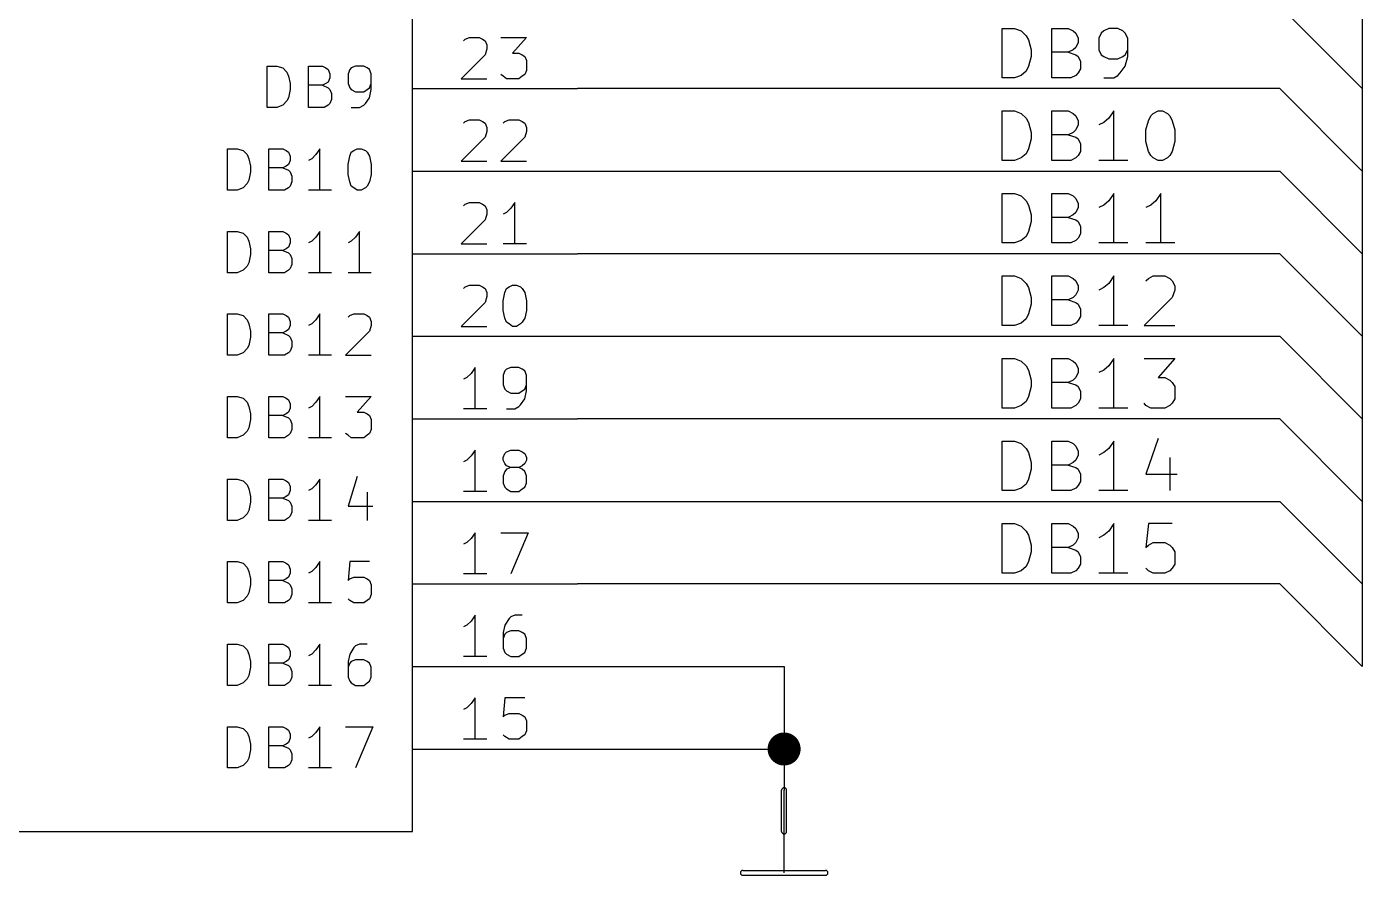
# Model space of a CAD drawing. Extents: x 12 to 829, y -582 to -12.
# Drawn here: x 91.01 to 132.08, y -113.11 to -87 of the extents above; entities that cross this region are included whole.
import ezdxf

# ---------------------------------------------------------------- set-up
doc = ezdxf.new("R2010")
doc.units = 0
doc.header["$MEASUREMENT"] = 0
doc.layers.add('BLACK', color=7, linetype='CONTINUOUS')

msp = doc.modelspace()

# ---------------------------------------------------------------- linework, layer by layer
at = {"layer": 'Black'}
for p, q in [((132.08, -33.02), (132.08, -106.68)), ((102.87, -111.76), (102.87, -45.72)), ((132.08, -68.58), (132.08, -104.14)), ((129.54, -86.36), (132.08, -88.9)), ((129.54, -86.36), (132.08, -88.9)), ((121.006, -88.5698), (121.006, -87.0458)), ((121.006, -87.0458), (121.387, -87.0458)), ((121.387, -87.0458), (121.59, -87.122)), ((122.53, -88.5698), (122.53, -87.0458)), ((122.53, -87.0458), (123.038, -87.0458)), ((123.038, -87.0458), (123.19, -87.122)), ((124.282, -87.0458), (124.13, -87.122)), ((124.562, -87.0458), (124.282, -87.0458)), ((124.714, -87.122), (124.562, -87.0458)), ((104.445, -87.4268), (104.496, -87.376)), ((104.496, -87.376), (104.623, -87.3252)), ((104.623, -87.3252), (104.927, -87.3252)), ((104.927, -87.3252), (105.029, -87.376)), ((105.029, -87.376), (105.105, -87.4268)), ((105.105, -87.4268), (105.156, -87.5538)), ((105.588, -87.3252), (106.375, -87.3252)), ((106.375, -87.3252), (105.943, -87.8078)), ((121.59, -87.122), (121.742, -87.2744)), ((121.742, -87.2744), (121.818, -87.4014)), ((121.818, -87.4014), (121.895, -87.7062)), ((123.19, -87.122), (123.266, -87.1982)), ((123.266, -87.1982), (123.342, -87.3506)), ((123.342, -87.4776), (123.266, -87.63)), ((123.342, -87.3506), (123.342, -87.4776)), ((124.054, -87.1982), (123.977, -87.3506)), ((123.977, -87.3506), (123.977, -87.7062)), ((124.13, -87.122), (124.054, -87.1982)), ((124.79, -87.1982), (124.714, -87.122)), ((124.866, -87.3506), (124.79, -87.1982)), ((124.866, -87.9094), (124.866, -87.3506)), ((105.105, -87.8586), (104.369, -88.5952)), ((105.156, -87.6808), (105.105, -87.8586)), ((105.156, -87.5538), (105.156, -87.6808)), ((105.943, -87.8078), (106.147, -87.8078)), ((106.147, -87.8078), (106.248, -87.8586)), ((106.248, -87.8586), (106.324, -87.9094)), ((121.895, -87.7062), (121.895, -87.9094)), ((123.038, -87.7824), (122.53, -87.7824)), ((123.19, -87.7062), (123.038, -87.7824)), ((123.038, -87.7824), (123.266, -87.8586)), ((123.266, -87.63), (123.19, -87.7062)), ((123.266, -87.8586), (123.342, -87.9094)), ((123.977, -87.7062), (124.054, -87.8586)), ((124.054, -87.8586), (124.13, -87.9094)), ((124.714, -87.9094), (124.79, -87.8586)), ((124.79, -87.8586), (124.866, -87.7062)), ((98.3996, -89.4842), (98.3996, -88.2142)), ((98.3996, -88.2142), (98.7044, -88.2142)), ((98.7044, -88.2142), (98.8822, -88.265)), ((98.8822, -88.265), (99.0092, -88.392)), ((99.6696, -89.4842), (99.6696, -88.2142)), ((99.6696, -88.2142), (100.101, -88.2142)), ((100.101, -88.2142), (100.203, -88.265)), ((100.203, -88.265), (100.279, -88.3158)), ((100.99, -88.265), (100.94, -88.3158)), ((101.117, -88.2142), (100.99, -88.265)), ((101.371, -88.2142), (101.117, -88.2142)), ((101.473, -88.265), (101.371, -88.2142)), ((101.549, -88.3158), (101.473, -88.265)), ((106.324, -87.9094), (106.375, -88.0364)), ((106.375, -88.0364), (106.375, -88.3412)), ((121.818, -88.2142), (121.742, -88.3666)), ((121.895, -87.9094), (121.818, -88.2142)), ((123.342, -87.9094), (123.419, -88.0618)), ((123.419, -88.2904), (123.342, -88.4174)), ((123.419, -88.0618), (123.419, -88.2904)), ((124.13, -87.9094), (124.282, -87.9856)), ((124.282, -87.9856), (124.562, -87.9856)), ((124.562, -87.9856), (124.714, -87.9094)), ((124.638, -88.4174), (124.79, -88.2142)), ((124.79, -88.2142), (124.866, -87.9094)), ((99.0092, -88.392), (99.06, -88.519)), ((99.06, -88.519), (99.1108, -88.7476)), ((100.279, -88.6968), (100.203, -88.7476)), ((100.279, -88.3158), (100.33, -88.4428)), ((100.33, -88.5698), (100.279, -88.6968)), ((100.33, -88.4428), (100.33, -88.5698)), ((100.94, -88.3158), (100.889, -88.4428)), ((100.889, -88.4428), (100.889, -88.7476)), ((101.6, -88.4428), (101.549, -88.3158)), ((101.6, -88.9254), (101.6, -88.4428)), ((104.369, -88.5952), (105.156, -88.5952)), ((105.664, -88.519), (105.588, -88.4682)), ((105.766, -88.5952), (105.664, -88.519)), ((106.147, -88.5952), (105.766, -88.5952)), ((106.248, -88.519), (106.147, -88.5952)), ((106.324, -88.4682), (106.248, -88.519)), ((106.375, -88.3412), (106.324, -88.4682)), ((121.387, -88.5698), (121.006, -88.5698)), ((121.59, -88.4936), (121.387, -88.5698)), ((121.742, -88.3666), (121.59, -88.4936)), ((123.114, -88.5698), (122.53, -88.5698)), ((123.266, -88.4936), (123.114, -88.5698)), ((123.342, -88.4174), (123.266, -88.4936)), ((124.13, -88.5698), (124.435, -88.5698)), ((124.435, -88.5698), (124.562, -88.4936)), ((124.562, -88.4936), (124.638, -88.4174)), ((99.1108, -88.9254), (99.06, -89.1794)), ((99.1108, -88.7476), (99.1108, -88.9254)), ((100.101, -88.7984), (99.6696, -88.7984)), ((100.203, -88.7476), (100.101, -88.7984)), ((100.101, -88.7984), (100.279, -88.8746)), ((100.279, -88.8746), (100.33, -88.9254)), ((100.33, -88.9254), (100.381, -89.0524)), ((100.381, -89.0524), (100.381, -89.2302)), ((100.889, -88.7476), (100.94, -88.8746)), ((100.94, -88.8746), (100.99, -88.9254)), ((100.99, -88.9254), (101.117, -89.0016)), ((101.117, -89.0016), (101.371, -89.0016)), ((101.371, -89.0016), (101.473, -88.9254)), ((101.473, -88.9254), (101.549, -88.8746)), ((101.549, -88.8746), (101.6, -88.7476)), ((101.549, -89.1794), (101.6, -88.9254)), ((102.87, -88.9), (107.95, -88.9)), ((129.54, -88.9), (107.95, -88.9)), ((129.54, -88.9), (132.08, -91.44)), ((129.54, -88.9), (132.08, -91.44)), ((98.7044, -89.4842), (98.3996, -89.4842)), ((98.8822, -89.408), (98.7044, -89.4842)), ((99.0092, -89.281), (98.8822, -89.408)), ((99.06, -89.1794), (99.0092, -89.281)), ((100.152, -89.4842), (99.6696, -89.4842)), ((100.279, -89.408), (100.152, -89.4842)), ((100.33, -89.3572), (100.279, -89.408)), ((100.381, -89.2302), (100.33, -89.3572)), ((100.99, -89.4842), (101.244, -89.4842)), ((101.244, -89.4842), (101.371, -89.408)), ((101.371, -89.408), (101.422, -89.3572)), ((101.422, -89.3572), (101.549, -89.1794)), ((104.445, -89.9668), (104.496, -89.916)), ((104.496, -89.916), (104.623, -89.8652)), ((104.623, -89.8652), (104.927, -89.8652)), ((104.927, -89.8652), (105.029, -89.916)), ((105.029, -89.916), (105.105, -89.9668)), ((105.664, -89.9668), (105.715, -89.916)), ((105.715, -89.916), (105.842, -89.8652)), ((105.842, -89.8652), (106.147, -89.8652)), ((106.147, -89.8652), (106.248, -89.916)), ((106.248, -89.916), (106.324, -89.9668)), ((121.006, -91.1098), (121.006, -89.5858)), ((121.006, -89.5858), (121.387, -89.5858)), ((121.387, -89.5858), (121.59, -89.662)), ((121.59, -89.662), (121.742, -89.8144)), ((121.742, -89.8144), (121.818, -89.9414)), ((121.818, -89.9414), (121.895, -90.2462)), ((122.53, -91.1098), (122.53, -89.5858)), ((122.53, -89.5858), (123.038, -89.5858)), ((123.038, -89.5858), (123.19, -89.662)), ((123.19, -89.662), (123.266, -89.7382)), ((123.266, -89.7382), (123.342, -89.8906)), ((123.342, -89.8906), (123.342, -90.0176)), ((124.13, -89.9414), (123.977, -90.0176)), ((124.282, -89.8144), (124.13, -89.9414)), ((124.435, -89.5858), (124.282, -89.8144)), ((124.435, -91.1098), (124.435, -89.5858)), ((125.425, -90.17), (125.501, -89.8906)), ((125.501, -89.8906), (125.578, -89.7382)), ((125.578, -89.7382), (125.654, -89.662)), ((125.654, -89.662), (125.806, -89.5858)), ((125.806, -89.5858), (125.933, -89.5858)), ((125.933, -89.5858), (126.086, -89.662)), ((126.086, -89.662), (126.162, -89.7382)), ((126.162, -89.7382), (126.238, -89.8906)), ((126.238, -89.8906), (126.314, -90.17)), ((105.105, -89.9668), (105.156, -90.0938)), ((105.156, -90.2208), (105.105, -90.3986)), ((105.156, -90.0938), (105.156, -90.2208)), ((106.324, -89.9668), (106.375, -90.0938)), ((106.375, -90.2208), (106.324, -90.3986)), ((106.375, -90.0938), (106.375, -90.2208)), ((121.895, -90.2462), (121.895, -90.4494)), ((123.038, -90.3224), (122.53, -90.3224)), ((123.19, -90.2462), (123.038, -90.3224)), ((123.038, -90.3224), (123.266, -90.3986)), ((123.266, -90.17), (123.19, -90.2462)), ((123.342, -90.0176), (123.266, -90.17)), ((125.425, -90.5256), (125.425, -90.17)), ((126.314, -90.17), (126.314, -90.5256)), ((97.1804, -92.0242), (97.1804, -90.7542)), ((97.1804, -90.7542), (97.4852, -90.7542)), ((97.4852, -90.7542), (97.663, -90.805)), ((98.4504, -92.0242), (98.4504, -90.7542)), ((98.4504, -90.7542), (98.8822, -90.7542)), ((98.8822, -90.7542), (98.9838, -90.805)), ((100.025, -90.7542), (99.8982, -90.932)), ((100.025, -92.0242), (100.025, -90.7542)), ((101.067, -90.805), (101.168, -90.7542)), ((101.168, -90.7542), (101.295, -90.7542)), ((101.295, -90.7542), (101.422, -90.805)), ((105.105, -90.3986), (104.369, -91.1352)), ((106.324, -90.3986), (105.588, -91.1352)), ((121.818, -90.7542), (121.742, -90.9066)), ((121.895, -90.4494), (121.818, -90.7542)), ((123.266, -90.3986), (123.342, -90.4494)), ((123.342, -90.4494), (123.419, -90.6018)), ((123.419, -90.6018), (123.419, -90.8304)), ((125.501, -90.8304), (125.425, -90.5256)), ((126.314, -90.5256), (126.238, -90.8304)), ((97.663, -90.805), (97.79, -90.932)), ((97.79, -90.932), (97.8408, -91.059)), ((97.8408, -91.059), (97.8916, -91.2876)), ((98.9838, -90.805), (99.06, -90.8558)), ((99.06, -90.8558), (99.1108, -90.9828)), ((99.1108, -91.1098), (99.06, -91.2368)), ((99.1108, -90.9828), (99.1108, -91.1098)), ((99.7712, -91.059), (99.6696, -91.1098)), ((99.8982, -90.932), (99.7712, -91.059)), ((100.889, -91.2368), (100.94, -90.9828)), ((100.94, -90.9828), (100.99, -90.8558)), ((100.99, -90.8558), (101.067, -90.805)), ((101.422, -90.805), (101.473, -90.8558)), ((101.473, -90.8558), (101.549, -90.9828)), ((101.549, -90.9828), (101.6, -91.2368)), ((104.369, -91.1352), (105.156, -91.1352)), ((105.588, -91.1352), (106.375, -91.1352)), ((121.387, -91.1098), (121.006, -91.1098)), ((121.59, -91.0336), (121.387, -91.1098)), ((121.742, -90.9066), (121.59, -91.0336)), ((123.114, -91.1098), (122.53, -91.1098)), ((123.266, -91.0336), (123.114, -91.1098)), ((123.342, -90.9574), (123.266, -91.0336)), ((123.419, -90.8304), (123.342, -90.9574)), ((124.866, -91.1098), (123.977, -91.1098)), ((125.578, -90.9574), (125.501, -90.8304)), ((125.654, -91.0336), (125.578, -90.9574)), ((125.806, -91.1098), (125.654, -91.0336)), ((125.933, -91.1098), (125.806, -91.1098)), ((126.086, -91.0336), (125.933, -91.1098)), ((126.162, -90.9574), (126.086, -91.0336)), ((126.238, -90.8304), (126.162, -90.9574)), ((97.8916, -91.4654), (97.8408, -91.7194)), ((97.8916, -91.2876), (97.8916, -91.4654)), ((98.8822, -91.3384), (98.4504, -91.3384)), ((98.9838, -91.2876), (98.8822, -91.3384)), ((98.8822, -91.3384), (99.06, -91.4146)), ((99.06, -91.2368), (98.9838, -91.2876)), ((99.06, -91.4146), (99.1108, -91.4654)), ((99.1108, -91.4654), (99.1616, -91.5924)), ((100.889, -91.5416), (100.889, -91.2368)), ((100.94, -91.7702), (100.889, -91.5416)), ((101.6, -91.5416), (101.549, -91.7702)), ((101.6, -91.2368), (101.6, -91.5416)), ((102.87, -91.44), (107.95, -91.44)), ((107.95, -91.44), (129.54, -91.44)), ((129.54, -91.44), (132.08, -93.98)), ((129.54, -91.44), (132.08, -93.98)), ((97.663, -91.948), (97.4852, -92.0242)), ((97.79, -91.821), (97.663, -91.948)), ((97.8408, -91.7194), (97.79, -91.821)), ((99.06, -91.948), (98.933, -92.0242)), ((99.1108, -91.8972), (99.06, -91.948)), ((99.1616, -91.7702), (99.1108, -91.8972)), ((99.1616, -91.5924), (99.1616, -91.7702)), ((100.99, -91.8972), (100.94, -91.7702)), ((101.067, -91.948), (100.99, -91.8972)), ((101.168, -92.0242), (101.067, -91.948)), ((101.422, -91.948), (101.295, -92.0242)), ((101.473, -91.8972), (101.422, -91.948)), ((101.549, -91.7702), (101.473, -91.8972)), ((97.4852, -92.0242), (97.1804, -92.0242)), ((98.933, -92.0242), (98.4504, -92.0242)), ((100.381, -92.0242), (99.6696, -92.0242)), ((101.295, -92.0242), (101.168, -92.0242)), ((104.496, -92.456), (104.623, -92.4052)), ((104.623, -92.4052), (104.927, -92.4052)), ((104.927, -92.4052), (105.029, -92.456)), ((106.02, -92.4052), (105.893, -92.583)), ((106.02, -93.6752), (106.02, -92.4052)), ((121.006, -93.6498), (121.006, -92.1258)), ((121.006, -92.1258), (121.387, -92.1258)), ((121.387, -92.1258), (121.59, -92.202)), ((121.59, -92.202), (121.742, -92.3544)), ((121.742, -92.3544), (121.818, -92.4814)), ((122.53, -93.6498), (122.53, -92.1258)), ((122.53, -92.1258), (123.038, -92.1258)), ((123.038, -92.1258), (123.19, -92.202)), ((123.19, -92.202), (123.266, -92.2782)), ((123.266, -92.2782), (123.342, -92.4306)), ((124.282, -92.3544), (124.13, -92.4814)), ((124.435, -92.1258), (124.282, -92.3544)), ((124.435, -93.6498), (124.435, -92.1258)), ((125.73, -92.3544), (125.578, -92.4814)), ((125.882, -92.1258), (125.73, -92.3544)), ((125.882, -93.6498), (125.882, -92.1258)), ((104.445, -92.5068), (104.496, -92.456)), ((105.029, -92.456), (105.105, -92.5068)), ((105.105, -92.5068), (105.156, -92.6338)), ((105.156, -92.7608), (105.105, -92.9386)), ((105.156, -92.6338), (105.156, -92.7608)), ((105.766, -92.71), (105.664, -92.7608)), ((105.893, -92.583), (105.766, -92.71)), ((121.818, -92.4814), (121.895, -92.7862)), ((121.895, -92.7862), (121.895, -92.9894)), ((123.19, -92.7862), (123.038, -92.8624)), ((123.266, -92.71), (123.19, -92.7862)), ((123.342, -92.5576), (123.266, -92.71)), ((123.342, -92.4306), (123.342, -92.5576)), ((124.13, -92.4814), (123.977, -92.5576)), ((125.578, -92.4814), (125.425, -92.5576)), ((105.105, -92.9386), (104.369, -93.6752)), ((121.895, -92.9894), (121.818, -93.2942)), ((123.038, -92.8624), (122.53, -92.8624)), ((123.038, -92.8624), (123.266, -92.9386)), ((123.266, -92.9386), (123.342, -92.9894)), ((123.342, -92.9894), (123.419, -93.1418)), ((123.419, -93.1418), (123.419, -93.3704)), ((97.1804, -94.5642), (97.1804, -93.2942)), ((97.1804, -93.2942), (97.4852, -93.2942)), ((97.4852, -93.2942), (97.663, -93.345)), ((97.663, -93.345), (97.79, -93.472)), ((97.79, -93.472), (97.8408, -93.599)), ((97.8408, -93.599), (97.8916, -93.8276)), ((98.4504, -94.5642), (98.4504, -93.2942)), ((98.4504, -93.2942), (98.8822, -93.2942)), ((98.8822, -93.2942), (98.9838, -93.345)), ((98.9838, -93.345), (99.06, -93.3958)), ((99.06, -93.3958), (99.1108, -93.5228)), ((99.1108, -93.5228), (99.1108, -93.6498)), ((99.7712, -93.599), (99.6696, -93.6498)), ((99.8982, -93.472), (99.7712, -93.599)), ((100.025, -93.2942), (99.8982, -93.472)), ((100.025, -94.5642), (100.025, -93.2942)), ((100.99, -93.599), (100.889, -93.6498)), ((101.117, -93.472), (100.99, -93.599)), ((101.244, -93.2942), (101.117, -93.472)), ((101.244, -94.5642), (101.244, -93.2942)), ((121.59, -93.5736), (121.387, -93.6498)), ((121.742, -93.4466), (121.59, -93.5736)), ((121.818, -93.2942), (121.742, -93.4466)), ((123.266, -93.5736), (123.114, -93.6498)), ((123.342, -93.4974), (123.266, -93.5736)), ((123.419, -93.3704), (123.342, -93.4974)), ((97.8916, -94.0054), (97.8408, -94.2594)), ((97.8916, -93.8276), (97.8916, -94.0054)), ((98.8822, -93.8784), (98.4504, -93.8784)), ((98.9838, -93.8276), (98.8822, -93.8784)), ((98.8822, -93.8784), (99.06, -93.9546)), ((99.06, -93.7768), (98.9838, -93.8276)), ((99.1108, -93.6498), (99.06, -93.7768)), ((99.06, -93.9546), (99.1108, -94.0054)), ((99.1108, -94.0054), (99.1616, -94.1324)), ((102.87, -93.98), (107.95, -93.98)), ((104.369, -93.6752), (105.156, -93.6752)), ((106.375, -93.6752), (105.664, -93.6752)), ((129.54, -93.98), (107.95, -93.98)), ((121.387, -93.6498), (121.006, -93.6498)), ((123.114, -93.6498), (122.53, -93.6498)), ((124.866, -93.6498), (123.977, -93.6498)), ((126.314, -93.6498), (125.425, -93.6498)), ((129.54, -93.98), (132.08, -96.52)), ((129.54, -93.98), (132.08, -96.52)), ((97.79, -94.361), (97.663, -94.488)), ((97.8408, -94.2594), (97.79, -94.361)), ((99.1108, -94.4372), (99.06, -94.488)), ((99.1616, -94.3102), (99.1108, -94.4372)), ((99.1616, -94.1324), (99.1616, -94.3102)), ((97.4852, -94.5642), (97.1804, -94.5642)), ((97.663, -94.488), (97.4852, -94.5642)), ((98.933, -94.5642), (98.4504, -94.5642)), ((99.06, -94.488), (98.933, -94.5642)), ((100.381, -94.5642), (99.6696, -94.5642)), ((101.6, -94.5642), (100.889, -94.5642)), ((121.006, -96.1898), (121.006, -94.6658)), ((121.006, -94.6658), (121.387, -94.6658)), ((121.387, -94.6658), (121.59, -94.742)), ((121.59, -94.742), (121.742, -94.8944)), ((122.53, -96.1898), (122.53, -94.6658)), ((122.53, -94.6658), (123.038, -94.6658)), ((123.038, -94.6658), (123.19, -94.742)), ((123.19, -94.742), (123.266, -94.8182)), ((123.266, -94.8182), (123.342, -94.9706)), ((124.435, -94.6658), (124.282, -94.8944)), ((124.435, -96.1898), (124.435, -94.6658)), ((125.425, -94.8182), (125.501, -94.742)), ((125.501, -94.742), (125.654, -94.6658)), ((125.654, -94.6658), (126.009, -94.6658)), ((126.009, -94.6658), (126.162, -94.742)), ((126.162, -94.742), (126.238, -94.8182)), ((126.238, -94.8182), (126.314, -94.9706)), ((104.445, -95.0468), (104.496, -94.996)), ((104.496, -94.996), (104.623, -94.9452)), ((104.623, -94.9452), (104.927, -94.9452)), ((104.927, -94.9452), (105.029, -94.996)), ((105.029, -94.996), (105.105, -95.0468)), ((105.105, -95.0468), (105.156, -95.1738)), ((105.156, -95.1738), (105.156, -95.3008)), ((105.664, -95.4278), (105.715, -95.1738)), ((105.715, -95.1738), (105.766, -95.0468)), ((105.766, -95.0468), (105.842, -94.996)), ((105.842, -94.996), (105.943, -94.9452)), ((105.943, -94.9452), (106.07, -94.9452)), ((106.07, -94.9452), (106.197, -94.996)), ((106.197, -94.996), (106.248, -95.0468)), ((106.248, -95.0468), (106.324, -95.1738)), ((106.324, -95.1738), (106.375, -95.4278)), ((121.742, -94.8944), (121.818, -95.0214)), ((121.818, -95.0214), (121.895, -95.3262)), ((123.266, -95.25), (123.19, -95.3262)), ((123.342, -95.0976), (123.266, -95.25)), ((123.342, -94.9706), (123.342, -95.0976)), ((124.13, -95.0214), (123.977, -95.0976)), ((124.282, -94.8944), (124.13, -95.0214)), ((126.314, -95.0976), (126.238, -95.3262)), ((126.314, -94.9706), (126.314, -95.0976)), ((105.105, -95.4786), (104.369, -96.2152)), ((105.156, -95.3008), (105.105, -95.4786)), ((105.664, -95.7326), (105.664, -95.4278)), ((106.375, -95.4278), (106.375, -95.7326)), ((121.895, -95.5294), (121.818, -95.8342)), ((121.895, -95.3262), (121.895, -95.5294)), ((123.038, -95.4024), (122.53, -95.4024)), ((123.19, -95.3262), (123.038, -95.4024)), ((123.038, -95.4024), (123.266, -95.4786)), ((123.266, -95.4786), (123.342, -95.5294)), ((123.342, -95.5294), (123.419, -95.6818)), ((123.419, -95.6818), (123.419, -95.9104)), ((126.238, -95.3262), (125.374, -96.1898)), ((97.1804, -97.1042), (97.1804, -95.8342)), ((97.1804, -95.8342), (97.4852, -95.8342)), ((97.4852, -95.8342), (97.663, -95.885)), ((97.663, -95.885), (97.79, -96.012)), ((97.79, -96.012), (97.8408, -96.139)), ((98.4504, -97.1042), (98.4504, -95.8342)), ((98.4504, -95.8342), (98.8822, -95.8342)), ((98.8822, -95.8342), (98.9838, -95.885)), ((98.9838, -95.885), (99.06, -95.9358)), ((99.06, -95.9358), (99.1108, -96.0628)), ((99.1108, -96.0628), (99.1108, -96.1898)), ((99.8982, -96.012), (99.7712, -96.139)), ((100.025, -95.8342), (99.8982, -96.012)), ((100.025, -97.1042), (100.025, -95.8342)), ((100.889, -95.9358), (100.94, -95.885)), ((100.94, -95.885), (101.067, -95.8342)), ((101.067, -95.8342), (101.371, -95.8342)), ((101.371, -95.8342), (101.473, -95.885)), ((101.473, -95.885), (101.549, -95.9358)), ((101.549, -95.9358), (101.6, -96.0628)), ((101.6, -96.0628), (101.6, -96.1898)), ((105.715, -95.9612), (105.664, -95.7326)), ((105.766, -96.0882), (105.715, -95.9612)), ((105.842, -96.139), (105.766, -96.0882)), ((106.248, -96.0882), (106.197, -96.139)), ((106.324, -95.9612), (106.248, -96.0882)), ((106.375, -95.7326), (106.324, -95.9612)), ((121.742, -95.9866), (121.59, -96.1136)), ((121.818, -95.8342), (121.742, -95.9866)), ((123.342, -96.0374), (123.266, -96.1136)), ((123.419, -95.9104), (123.342, -96.0374)), ((97.8408, -96.139), (97.8916, -96.3676)), ((97.8916, -96.3676), (97.8916, -96.5454)), ((98.8822, -96.4184), (98.4504, -96.4184)), ((98.9838, -96.3676), (98.8822, -96.4184)), ((98.8822, -96.4184), (99.06, -96.4946)), ((99.06, -96.3168), (98.9838, -96.3676)), ((99.1108, -96.1898), (99.06, -96.3168)), ((99.06, -96.4946), (99.1108, -96.5454)), ((99.7712, -96.139), (99.6696, -96.1898)), ((101.549, -96.3676), (100.813, -97.1042)), ((101.6, -96.1898), (101.549, -96.3676)), ((104.369, -96.2152), (105.156, -96.2152)), ((105.943, -96.2152), (105.842, -96.139)), ((106.07, -96.2152), (105.943, -96.2152)), ((106.197, -96.139), (106.07, -96.2152)), ((121.387, -96.1898), (121.006, -96.1898)), ((121.59, -96.1136), (121.387, -96.1898)), ((123.114, -96.1898), (122.53, -96.1898)), ((123.266, -96.1136), (123.114, -96.1898)), ((124.866, -96.1898), (123.977, -96.1898)), ((125.374, -96.1898), (126.314, -96.1898)), ((97.79, -96.901), (97.663, -97.028)), ((97.8408, -96.7994), (97.79, -96.901)), ((97.8916, -96.5454), (97.8408, -96.7994)), ((99.1108, -96.5454), (99.1616, -96.6724)), ((99.1616, -96.8502), (99.1108, -96.9772)), ((99.1616, -96.6724), (99.1616, -96.8502)), ((102.87, -96.52), (107.95, -96.52)), ((107.95, -96.52), (129.54, -96.52)), ((129.54, -96.52), (132.08, -99.06)), ((129.54, -96.52), (132.08, -99.06)), ((97.4852, -97.1042), (97.1804, -97.1042)), ((97.663, -97.028), (97.4852, -97.1042)), ((98.933, -97.1042), (98.4504, -97.1042)), ((99.06, -97.028), (98.933, -97.1042)), ((99.1108, -96.9772), (99.06, -97.028)), ((100.381, -97.1042), (99.6696, -97.1042)), ((100.813, -97.1042), (101.6, -97.1042)), ((121.006, -98.7298), (121.006, -97.2058)), ((121.006, -97.2058), (121.387, -97.2058)), ((121.387, -97.2058), (121.59, -97.282)), ((121.59, -97.282), (121.742, -97.4344)), ((122.53, -98.7298), (122.53, -97.2058)), ((122.53, -97.2058), (123.038, -97.2058)), ((123.038, -97.2058), (123.19, -97.282)), ((123.19, -97.282), (123.266, -97.3582)), ((124.435, -97.2058), (124.282, -97.4344)), ((124.435, -98.7298), (124.435, -97.2058)), ((125.374, -97.2058), (126.314, -97.2058)), ((126.314, -97.2058), (125.806, -97.79)), ((104.673, -97.663), (104.546, -97.79)), ((104.8, -97.4852), (104.673, -97.663)), ((104.8, -98.7552), (104.8, -97.4852)), ((105.715, -97.5868), (105.664, -97.7138)), ((105.664, -97.7138), (105.664, -98.0186)), ((105.766, -97.536), (105.715, -97.5868)), ((105.893, -97.4852), (105.766, -97.536)), ((106.147, -97.4852), (105.893, -97.4852)), ((106.248, -97.536), (106.147, -97.4852)), ((106.324, -97.5868), (106.248, -97.536)), ((106.375, -97.7138), (106.324, -97.5868)), ((106.375, -98.1964), (106.375, -97.7138)), ((121.742, -97.4344), (121.818, -97.5614)), ((121.818, -97.5614), (121.895, -97.8662)), ((123.266, -97.3582), (123.342, -97.5106)), ((123.342, -97.6376), (123.266, -97.79)), ((123.342, -97.5106), (123.342, -97.6376)), ((124.13, -97.5614), (123.977, -97.6376)), ((124.282, -97.4344), (124.13, -97.5614)), ((104.546, -97.79), (104.445, -97.8408)), ((105.664, -98.0186), (105.715, -98.1456)), ((105.715, -98.1456), (105.766, -98.1964)), ((106.248, -98.1964), (106.324, -98.1456)), ((106.324, -98.1456), (106.375, -98.0186)), ((121.895, -98.0694), (121.818, -98.3742)), ((121.895, -97.8662), (121.895, -98.0694)), ((123.038, -97.9424), (122.53, -97.9424)), ((123.19, -97.8662), (123.038, -97.9424)), ((123.038, -97.9424), (123.266, -98.0186)), ((123.266, -97.79), (123.19, -97.8662)), ((123.266, -98.0186), (123.342, -98.0694)), ((123.342, -98.0694), (123.419, -98.2218)), ((125.806, -97.79), (126.009, -97.79)), ((126.009, -97.79), (126.162, -97.8662)), ((126.162, -97.8662), (126.238, -97.9424)), ((126.238, -97.9424), (126.314, -98.0694)), ((126.314, -98.0694), (126.314, -98.4504)), ((97.1804, -99.6442), (97.1804, -98.3742)), ((97.1804, -98.3742), (97.4852, -98.3742)), ((97.4852, -98.3742), (97.663, -98.425)), ((97.663, -98.425), (97.79, -98.552)), ((97.79, -98.552), (97.8408, -98.679)), ((98.4504, -99.6442), (98.4504, -98.3742)), ((98.4504, -98.3742), (98.8822, -98.3742)), ((98.8822, -98.3742), (98.9838, -98.425)), ((98.9838, -98.425), (99.06, -98.4758)), ((99.06, -98.4758), (99.1108, -98.6028)), ((99.8982, -98.552), (99.7712, -98.679)), ((100.025, -98.3742), (99.8982, -98.552)), ((100.025, -99.6442), (100.025, -98.3742)), ((100.813, -98.3742), (101.6, -98.3742)), ((101.6, -98.3742), (101.168, -98.8568)), ((105.766, -98.1964), (105.893, -98.2726)), ((105.893, -98.2726), (106.147, -98.2726)), ((106.147, -98.2726), (106.248, -98.1964)), ((106.197, -98.6282), (106.324, -98.4504)), ((106.324, -98.4504), (106.375, -98.1964)), ((121.742, -98.5266), (121.59, -98.6536)), ((121.818, -98.3742), (121.742, -98.5266)), ((123.419, -98.4504), (123.342, -98.5774)), ((123.419, -98.2218), (123.419, -98.4504)), ((126.314, -98.4504), (126.238, -98.5774)), ((97.8408, -98.679), (97.8916, -98.9076)), ((97.8916, -98.9076), (97.8916, -99.0854)), ((98.8822, -98.9584), (98.4504, -98.9584)), ((98.9838, -98.9076), (98.8822, -98.9584)), ((98.8822, -98.9584), (99.06, -99.0346)), ((99.06, -98.8568), (98.9838, -98.9076)), ((99.1108, -98.7298), (99.06, -98.8568)), ((99.1108, -98.6028), (99.1108, -98.7298)), ((99.7712, -98.679), (99.6696, -98.7298)), ((101.168, -98.8568), (101.371, -98.8568)), ((101.371, -98.8568), (101.473, -98.9076)), ((101.473, -98.9076), (101.549, -98.9584)), ((101.549, -98.9584), (101.6, -99.0854)), ((105.156, -98.7552), (104.445, -98.7552)), ((105.766, -98.7552), (106.02, -98.7552)), ((106.02, -98.7552), (106.147, -98.679)), ((106.147, -98.679), (106.197, -98.6282)), ((121.387, -98.7298), (121.006, -98.7298)), ((121.59, -98.6536), (121.387, -98.7298)), ((123.114, -98.7298), (122.53, -98.7298)), ((123.266, -98.6536), (123.114, -98.7298)), ((123.342, -98.5774), (123.266, -98.6536)), ((124.866, -98.7298), (123.977, -98.7298)), ((125.425, -98.6536), (125.374, -98.5774)), ((125.578, -98.7298), (125.425, -98.6536)), ((126.009, -98.7298), (125.578, -98.7298)), ((126.162, -98.6536), (126.009, -98.7298)), ((126.238, -98.5774), (126.162, -98.6536)), ((97.8408, -99.3394), (97.79, -99.441)), ((97.8916, -99.0854), (97.8408, -99.3394)), ((99.06, -99.0346), (99.1108, -99.0854)), ((99.1108, -99.0854), (99.1616, -99.2124)), ((99.1616, -99.3902), (99.1108, -99.5172)), ((99.1616, -99.2124), (99.1616, -99.3902)), ((101.6, -99.3902), (101.549, -99.5172)), ((101.6, -99.0854), (101.6, -99.3902)), ((102.87, -99.06), (107.95, -99.06)), ((129.54, -99.06), (107.95, -99.06)), ((129.54, -99.06), (132.08, -101.6)), ((129.54, -99.06), (132.08, -101.6)), ((97.4852, -99.6442), (97.1804, -99.6442)), ((97.663, -99.568), (97.4852, -99.6442)), ((97.79, -99.441), (97.663, -99.568)), ((98.933, -99.6442), (98.4504, -99.6442)), ((99.06, -99.568), (98.933, -99.6442)), ((99.1108, -99.5172), (99.06, -99.568)), ((100.381, -99.6442), (99.6696, -99.6442)), ((100.889, -99.568), (100.813, -99.5172)), ((100.99, -99.6442), (100.889, -99.568)), ((101.371, -99.6442), (100.99, -99.6442)), ((101.473, -99.568), (101.371, -99.6442)), ((101.549, -99.5172), (101.473, -99.568)), ((121.006, -101.27), (121.006, -99.7458)), ((121.006, -99.7458), (121.387, -99.7458)), ((121.387, -99.7458), (121.59, -99.822)), ((122.53, -101.27), (122.53, -99.7458)), ((122.53, -99.7458), (123.038, -99.7458)), ((123.038, -99.7458), (123.19, -99.822)), ((124.435, -99.7458), (124.282, -99.9744)), ((124.435, -101.27), (124.435, -99.7458)), ((125.806, -99.6696), (125.425, -100.762)), ((104.673, -100.203), (104.546, -100.33)), ((104.8, -100.025), (104.673, -100.203)), ((104.8, -101.295), (104.8, -100.025)), ((105.664, -100.254), (105.715, -100.127)), ((105.715, -100.127), (105.766, -100.076)), ((105.766, -100.076), (105.893, -100.025)), ((105.893, -100.025), (106.147, -100.025)), ((106.147, -100.025), (106.248, -100.076)), ((106.248, -100.076), (106.324, -100.127)), ((106.324, -100.127), (106.375, -100.254)), ((121.59, -99.822), (121.742, -99.9744)), ((121.742, -99.9744), (121.818, -100.101)), ((121.818, -100.101), (121.895, -100.406)), ((123.19, -99.822), (123.266, -99.8982)), ((123.266, -99.8982), (123.342, -100.051)), ((123.342, -100.178), (123.266, -100.33)), ((123.342, -100.051), (123.342, -100.178)), ((124.13, -100.101), (123.977, -100.178)), ((124.282, -99.9744), (124.13, -100.101)), ((104.546, -100.33), (104.445, -100.381)), ((105.664, -100.33), (105.664, -100.254)), ((105.715, -100.432), (105.664, -100.33)), ((105.766, -100.508), (105.715, -100.432)), ((105.766, -100.609), (105.715, -100.686)), ((105.893, -100.559), (105.766, -100.508)), ((105.893, -100.559), (105.766, -100.609)), ((106.147, -100.559), (105.893, -100.559)), ((106.248, -100.508), (106.147, -100.559)), ((106.248, -100.609), (106.147, -100.559)), ((106.324, -100.432), (106.248, -100.508)), ((106.324, -100.686), (106.248, -100.609)), ((106.375, -100.33), (106.324, -100.432)), ((106.375, -100.254), (106.375, -100.33)), ((121.895, -100.609), (121.818, -100.914)), ((121.895, -100.406), (121.895, -100.609)), ((123.038, -100.482), (122.53, -100.482)), ((123.19, -100.406), (123.038, -100.482)), ((123.038, -100.482), (123.266, -100.559)), ((123.266, -100.33), (123.19, -100.406)), ((123.266, -100.559), (123.342, -100.609)), ((123.342, -100.609), (123.419, -100.762)), ((126.162, -100.254), (126.162, -101.27)), ((97.1804, -102.184), (97.1804, -100.914)), ((97.1804, -100.914), (97.4852, -100.914)), ((97.4852, -100.914), (97.663, -100.965)), ((97.663, -100.965), (97.79, -101.092)), ((98.4504, -102.184), (98.4504, -100.914)), ((98.4504, -100.914), (98.8822, -100.914)), ((98.8822, -100.914), (98.9838, -100.965)), ((98.9838, -100.965), (99.06, -101.016)), ((99.06, -101.016), (99.1108, -101.143)), ((100.025, -100.914), (99.8982, -101.092)), ((100.025, -102.184), (100.025, -100.914)), ((101.168, -100.838), (100.889, -101.752)), ((105.715, -100.686), (105.664, -100.813)), ((105.664, -100.813), (105.664, -101.041)), ((106.375, -100.813), (106.324, -100.686)), ((106.375, -101.041), (106.375, -100.813)), ((121.818, -100.914), (121.742, -101.067)), ((123.419, -100.99), (123.342, -101.117)), ((123.419, -100.762), (123.419, -100.99)), ((125.425, -100.762), (126.39, -100.762)), ((97.79, -101.092), (97.8408, -101.219)), ((97.8408, -101.219), (97.8916, -101.448)), ((99.06, -101.397), (98.9838, -101.448)), ((99.1108, -101.27), (99.06, -101.397)), ((99.1108, -101.143), (99.1108, -101.27)), ((99.7712, -101.219), (99.6696, -101.27)), ((99.8982, -101.092), (99.7712, -101.219)), ((101.473, -101.321), (101.473, -102.184)), ((105.156, -101.295), (104.445, -101.295)), ((105.664, -101.041), (105.715, -101.168)), ((105.715, -101.168), (105.766, -101.219)), ((105.766, -101.219), (105.893, -101.295)), ((105.893, -101.295), (106.147, -101.295)), ((106.147, -101.295), (106.248, -101.219)), ((106.248, -101.219), (106.324, -101.168)), ((106.324, -101.168), (106.375, -101.041)), ((121.387, -101.27), (121.006, -101.27)), ((121.59, -101.194), (121.387, -101.27)), ((121.742, -101.067), (121.59, -101.194)), ((123.114, -101.27), (122.53, -101.27)), ((123.266, -101.194), (123.114, -101.27)), ((123.342, -101.117), (123.266, -101.194)), ((124.866, -101.27), (123.977, -101.27)), ((97.8916, -101.625), (97.8408, -101.879)), ((97.8916, -101.448), (97.8916, -101.625)), ((98.8822, -101.498), (98.4504, -101.498)), ((98.9838, -101.448), (98.8822, -101.498)), ((98.8822, -101.498), (99.06, -101.575)), ((99.06, -101.575), (99.1108, -101.625)), ((99.1108, -101.625), (99.1616, -101.752)), ((99.1616, -101.752), (99.1616, -101.93)), ((100.889, -101.752), (101.651, -101.752)), ((102.87, -101.6), (107.95, -101.6)), ((107.95, -101.6), (129.54, -101.6)), ((129.54, -101.6), (132.08, -104.14)), ((129.54, -101.6), (132.08, -104.14)), ((97.4852, -102.184), (97.1804, -102.184)), ((97.663, -102.108), (97.4852, -102.184)), ((97.79, -101.981), (97.663, -102.108)), ((97.8408, -101.879), (97.79, -101.981)), ((98.933, -102.184), (98.4504, -102.184)), ((99.06, -102.108), (98.933, -102.184)), ((99.1108, -102.057), (99.06, -102.108)), ((99.1616, -101.93), (99.1108, -102.057)), ((100.381, -102.184), (99.6696, -102.184)), ((104.8, -102.565), (104.673, -102.743)), ((104.8, -103.835), (104.8, -102.565)), ((105.588, -102.565), (106.426, -102.565)), ((106.426, -102.565), (105.893, -103.835)), ((121.006, -103.81), (121.006, -102.286)), ((121.006, -102.286), (121.387, -102.286)), ((121.387, -102.286), (121.59, -102.362)), ((121.59, -102.362), (121.742, -102.514)), ((121.742, -102.514), (121.818, -102.641)), ((121.818, -102.641), (121.895, -102.946)), ((122.53, -103.81), (122.53, -102.286)), ((122.53, -102.286), (123.038, -102.286)), ((123.038, -102.286), (123.19, -102.362)), ((123.19, -102.362), (123.266, -102.438)), ((123.266, -102.438), (123.342, -102.591)), ((123.342, -102.591), (123.342, -102.718)), ((124.13, -102.641), (123.977, -102.718)), ((124.282, -102.514), (124.13, -102.641)), ((124.435, -102.286), (124.282, -102.514)), ((124.435, -103.81), (124.435, -102.286)), ((125.501, -102.286), (125.425, -103.022)), ((126.238, -102.286), (125.501, -102.286)), ((104.546, -102.87), (104.445, -102.921)), ((104.673, -102.743), (104.546, -102.87)), ((121.895, -102.946), (121.895, -103.149)), ((123.038, -103.022), (122.53, -103.022)), ((123.19, -102.946), (123.038, -103.022)), ((123.038, -103.022), (123.266, -103.099)), ((123.266, -102.87), (123.19, -102.946)), ((123.342, -102.718), (123.266, -102.87)), ((125.425, -103.022), (125.501, -102.946)), ((125.501, -102.946), (125.654, -102.87)), ((125.654, -102.87), (126.009, -102.87)), ((126.009, -102.87), (126.162, -102.946)), ((126.162, -102.946), (126.238, -103.022)), ((126.238, -103.022), (126.314, -103.149)), ((97.1804, -104.724), (97.1804, -103.454)), ((97.1804, -103.454), (97.4852, -103.454)), ((97.4852, -103.454), (97.663, -103.505)), ((98.4504, -104.724), (98.4504, -103.454)), ((98.4504, -103.454), (98.8822, -103.454)), ((98.8822, -103.454), (98.9838, -103.505)), ((100.025, -103.454), (99.8982, -103.632)), ((100.025, -104.724), (100.025, -103.454)), ((100.94, -103.454), (100.889, -104.038)), ((101.549, -103.454), (100.94, -103.454)), ((121.818, -103.454), (121.742, -103.607)), ((121.895, -103.149), (121.818, -103.454)), ((123.266, -103.099), (123.342, -103.149)), ((123.342, -103.149), (123.419, -103.302)), ((123.419, -103.302), (123.419, -103.53)), ((126.314, -103.149), (126.314, -103.53)), ((97.663, -103.505), (97.79, -103.632)), ((97.79, -103.632), (97.8408, -103.759)), ((97.8408, -103.759), (97.8916, -103.988)), ((98.9838, -103.505), (99.06, -103.556)), ((99.06, -103.556), (99.1108, -103.683)), ((99.1108, -103.81), (99.06, -103.937)), ((99.1108, -103.683), (99.1108, -103.81)), ((99.7712, -103.759), (99.6696, -103.81)), ((99.8982, -103.632), (99.7712, -103.759)), ((105.156, -103.835), (104.445, -103.835)), ((121.387, -103.81), (121.006, -103.81)), ((121.59, -103.734), (121.387, -103.81)), ((121.742, -103.607), (121.59, -103.734)), ((123.114, -103.81), (122.53, -103.81)), ((123.266, -103.734), (123.114, -103.81)), ((123.342, -103.657), (123.266, -103.734)), ((123.419, -103.53), (123.342, -103.657)), ((124.866, -103.81), (123.977, -103.81)), ((125.501, -103.734), (125.425, -103.657)), ((125.654, -103.81), (125.501, -103.734)), ((126.009, -103.81), (125.654, -103.81)), ((126.162, -103.734), (126.009, -103.81)), ((126.238, -103.657), (126.162, -103.734)), ((126.314, -103.53), (126.238, -103.657)), ((97.8916, -104.165), (97.8408, -104.419)), ((97.8916, -103.988), (97.8916, -104.165)), ((98.8822, -104.038), (98.4504, -104.038)), ((98.9838, -103.988), (98.8822, -104.038)), ((98.8822, -104.038), (99.06, -104.115)), ((99.06, -103.937), (98.9838, -103.988)), ((99.06, -104.115), (99.1108, -104.165)), ((99.1108, -104.165), (99.1616, -104.292)), ((99.1616, -104.292), (99.1616, -104.47)), ((100.889, -104.038), (100.94, -103.988)), ((100.94, -103.988), (101.067, -103.937)), ((101.067, -103.937), (101.371, -103.937)), ((101.371, -103.937), (101.473, -103.988)), ((101.473, -103.988), (101.549, -104.038)), ((101.549, -104.038), (101.6, -104.165)), ((101.6, -104.165), (101.6, -104.47)), ((102.87, -104.14), (107.95, -104.14)), ((129.54, -104.14), (107.95, -104.14)), ((129.54, -104.14), (132.08, -106.68)), ((129.54, -104.14), (132.08, -106.68)), ((97.4852, -104.724), (97.1804, -104.724)), ((97.663, -104.648), (97.4852, -104.724)), ((97.79, -104.521), (97.663, -104.648)), ((97.8408, -104.419), (97.79, -104.521)), ((98.933, -104.724), (98.4504, -104.724)), ((99.06, -104.648), (98.933, -104.724)), ((99.1108, -104.597), (99.06, -104.648)), ((99.1616, -104.47), (99.1108, -104.597)), ((100.381, -104.724), (99.6696, -104.724)), ((100.94, -104.648), (100.889, -104.597)), ((101.067, -104.724), (100.94, -104.648)), ((101.371, -104.724), (101.067, -104.724)), ((101.473, -104.648), (101.371, -104.724)), ((101.549, -104.597), (101.473, -104.648)), ((101.6, -104.47), (101.549, -104.597)), ((104.8, -105.105), (104.673, -105.283)), ((104.8, -106.375), (104.8, -105.105)), ((106.02, -105.105), (105.893, -105.156)), ((106.248, -105.105), (106.02, -105.105)), ((104.546, -105.41), (104.445, -105.461)), ((104.673, -105.283), (104.546, -105.41)), ((105.715, -105.41), (105.664, -105.639)), ((105.842, -105.207), (105.715, -105.41)), ((105.893, -105.156), (105.842, -105.207)), ((105.664, -105.639), (105.664, -106.121)), ((105.715, -105.689), (105.664, -105.816)), ((105.766, -105.639), (105.715, -105.689)), ((105.893, -105.588), (105.766, -105.639)), ((106.147, -105.588), (105.893, -105.588)), ((106.248, -105.639), (106.147, -105.588)), ((106.324, -105.689), (106.248, -105.639)), ((106.375, -105.816), (106.324, -105.689)), ((106.375, -106.121), (106.375, -105.816)), ((97.1804, -107.264), (97.1804, -105.994)), ((97.1804, -105.994), (97.4852, -105.994)), ((97.4852, -105.994), (97.663, -106.045)), ((97.663, -106.045), (97.79, -106.172)), ((97.79, -106.172), (97.8408, -106.299)), ((97.8408, -106.299), (97.8916, -106.528)), ((98.4504, -107.264), (98.4504, -105.994)), ((98.4504, -105.994), (98.8822, -105.994)), ((98.8822, -105.994), (98.9838, -106.045)), ((98.9838, -106.045), (99.06, -106.096)), ((99.06, -106.096), (99.1108, -106.223)), ((99.1108, -106.35), (99.06, -106.477)), ((99.1108, -106.223), (99.1108, -106.35)), ((99.7712, -106.299), (99.6696, -106.35)), ((99.8982, -106.172), (99.7712, -106.299)), ((100.025, -105.994), (99.8982, -106.172)), ((100.025, -107.264), (100.025, -105.994)), ((100.94, -106.299), (100.889, -106.528)), ((101.067, -106.096), (100.94, -106.299)), ((101.117, -106.045), (101.067, -106.096)), ((101.244, -105.994), (101.117, -106.045)), ((101.473, -105.994), (101.244, -105.994)), ((105.156, -106.375), (104.445, -106.375)), ((105.664, -106.121), (105.715, -106.248)), ((105.715, -106.248), (105.766, -106.299)), ((105.766, -106.299), (105.893, -106.375)), ((105.893, -106.375), (106.147, -106.375)), ((106.147, -106.375), (106.248, -106.299)), ((106.248, -106.299), (106.324, -106.248)), ((106.324, -106.248), (106.375, -106.121)), ((97.8916, -106.705), (97.8408, -106.959)), ((97.8916, -106.528), (97.8916, -106.705)), ((98.8822, -106.578), (98.4504, -106.578)), ((98.9838, -106.528), (98.8822, -106.578)), ((98.8822, -106.578), (99.06, -106.655)), ((99.06, -106.477), (98.9838, -106.528)), ((99.06, -106.655), (99.1108, -106.705)), ((99.1108, -106.705), (99.1616, -106.832)), ((100.889, -106.528), (100.889, -107.01)), ((100.94, -106.578), (100.889, -106.705)), ((100.99, -106.528), (100.94, -106.578)), ((101.117, -106.477), (100.99, -106.528)), ((101.371, -106.477), (101.117, -106.477)), ((101.473, -106.528), (101.371, -106.477)), ((101.549, -106.578), (101.473, -106.528)), ((101.6, -106.705), (101.549, -106.578)), ((101.6, -107.01), (101.6, -106.705)), ((102.87, -106.68), (107.95, -106.68)), ((107.95, -106.68), (114.3, -106.68)), ((114.3, -106.68), (114.3, -110.49)), ((97.663, -107.188), (97.4852, -107.264)), ((97.79, -107.061), (97.663, -107.188)), ((97.8408, -106.959), (97.79, -107.061)), ((99.06, -107.188), (98.933, -107.264)), ((99.1108, -107.137), (99.06, -107.188)), ((99.1616, -107.01), (99.1108, -107.137)), ((99.1616, -106.832), (99.1616, -107.01)), ((100.889, -107.01), (100.94, -107.137)), ((100.94, -107.137), (100.99, -107.188)), ((100.99, -107.188), (101.117, -107.264)), ((101.371, -107.264), (101.473, -107.188)), ((101.473, -107.188), (101.549, -107.137)), ((101.549, -107.137), (101.6, -107.01)), ((97.4852, -107.264), (97.1804, -107.264)), ((98.933, -107.264), (98.4504, -107.264)), ((100.381, -107.264), (99.6696, -107.264)), ((101.117, -107.264), (101.371, -107.264)), ((104.546, -107.95), (104.445, -108.001)), ((104.673, -107.823), (104.546, -107.95)), ((104.8, -107.645), (104.673, -107.823)), ((104.8, -108.915), (104.8, -107.645)), ((105.715, -107.645), (105.664, -108.229)), ((106.324, -107.645), (105.715, -107.645)), ((105.664, -108.229), (105.715, -108.179)), ((105.715, -108.179), (105.842, -108.128)), ((105.842, -108.128), (106.147, -108.128)), ((106.147, -108.128), (106.248, -108.179)), ((106.248, -108.179), (106.324, -108.229)), ((106.324, -108.229), (106.375, -108.356)), ((106.375, -108.356), (106.375, -108.661)), ((97.1804, -109.804), (97.1804, -108.534)), ((97.1804, -108.534), (97.4852, -108.534)), ((97.4852, -108.534), (97.663, -108.585)), ((97.663, -108.585), (97.79, -108.712)), ((97.79, -108.712), (97.8408, -108.839)), ((97.8408, -108.839), (97.8916, -109.068)), ((98.4504, -109.804), (98.4504, -108.534)), ((98.4504, -108.534), (98.8822, -108.534)), ((98.8822, -108.534), (98.9838, -108.585)), ((98.9838, -108.585), (99.06, -108.636)), ((99.06, -108.636), (99.1108, -108.763)), ((99.1108, -108.763), (99.1108, -108.89)), ((99.7712, -108.839), (99.6696, -108.89)), ((99.8982, -108.712), (99.7712, -108.839)), ((100.025, -108.534), (99.8982, -108.712)), ((100.025, -109.804), (100.025, -108.534)), ((100.813, -108.534), (101.651, -108.534)), ((101.651, -108.534), (101.117, -109.804)), ((105.715, -108.839), (105.664, -108.788)), ((105.842, -108.915), (105.715, -108.839)), ((106.248, -108.839), (106.147, -108.915)), ((106.324, -108.788), (106.248, -108.839)), ((106.375, -108.661), (106.324, -108.788)), ((97.8916, -109.245), (97.8408, -109.499)), ((97.8916, -109.068), (97.8916, -109.245)), ((98.8822, -109.118), (98.4504, -109.118)), ((98.9838, -109.068), (98.8822, -109.118)), ((98.8822, -109.118), (99.06, -109.195)), ((99.06, -109.017), (98.9838, -109.068)), ((99.1108, -108.89), (99.06, -109.017)), ((99.06, -109.195), (99.1108, -109.245)), ((99.1108, -109.245), (99.1616, -109.372)), ((102.87, -109.22), (107.95, -109.22)), ((105.156, -108.915), (104.445, -108.915)), ((106.147, -108.915), (105.842, -108.915)), ((107.95, -109.22), (114.3, -109.22)), ((97.79, -109.601), (97.663, -109.728)), ((97.8408, -109.499), (97.79, -109.601)), ((99.1616, -109.55), (99.1108, -109.677)), ((99.1616, -109.372), (99.1616, -109.55)), ((97.4852, -109.804), (97.1804, -109.804)), ((97.663, -109.728), (97.4852, -109.804)), ((98.933, -109.804), (98.4504, -109.804)), ((99.06, -109.728), (98.933, -109.804)), ((99.1108, -109.677), (99.06, -109.728)), ((100.381, -109.804), (99.6696, -109.804)), ((114.224, -111.76), (114.224, -110.49)), ((114.3, -113.03), (114.3, -110.49)), ((114.376, -111.76), (114.376, -110.49)), ((80.01, -111.76), (102.87, -111.76)), ((113.03, -112.954), (115.57, -112.954)), ((113.03, -113.106), (115.57, -113.106))]:
    msp.add_line(p, q, dxfattribs=at)
at = {"layer": 'Black', "const_width": 0.508}
msp.add_lwpolyline([(114.046, -109.22, 1), (114.554, -109.22, 1)], format="xyb", close=True, dxfattribs=at)
at = {"layer": 'Black'}
for centre, start, end in [((114.3, -110.49), 360, 540), ((114.3, -111.76), 180, 360), ((113.03, -113.03), 90, 270), ((115.57, -113.03), 270, 450)]:
    msp.add_arc(centre, 0.0762, start, end, dxfattribs=at)

doc.saveas('drawing.dxf')
